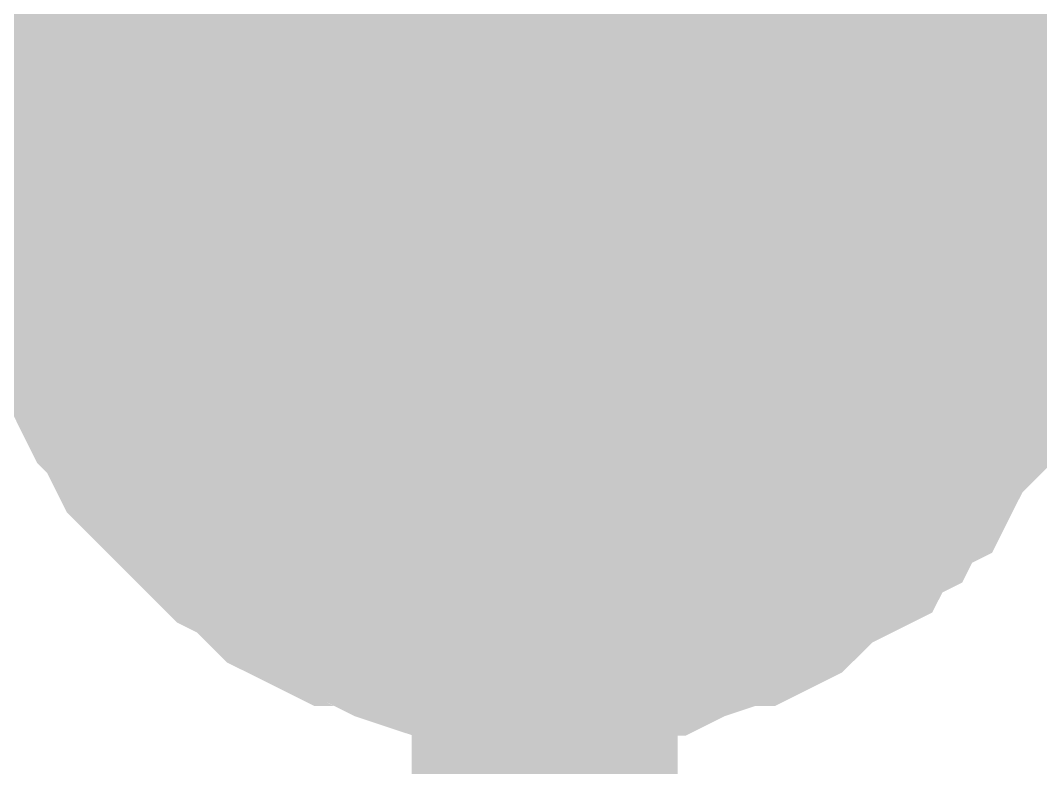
# Model space of a CAD drawing. Header units: inches. Extents: x 0 to 432, y 0 to 280.
# Drawn here: x 111.177 to 112.328, y 207.59 to 208.433 of the extents above; entities that cross this region are included whole.
import ezdxf

# ---------------------------------------------------------------- set-up
doc = ezdxf.new("R2010")
doc.units = ezdxf.units.IN
doc.layers.add('Sheet', color=255, linetype='Continuous')

msp = doc.modelspace()

# ---------------------------------------------------------------- linework, layer by layer
at = {"layer": 'Sheet'}
msp.add_lwpolyline([(111.506, 208.28, 0.508, 0.508, 1), (112.014, 208.28, 0.508, 0.508, 1)], format="xyseb", close=True, dxfattribs=at)
for points in [[(111.2518, 208.2698, 0.2997, 0.2997, 0), (111.2518, 208.2923, 0.2997, 0.2997, 0), (111.2518, 208.3259, 0.2997, 0.2997, 0), (111.2631, 208.3484, 0.2997, 0.2997, 0), (111.2631, 208.3709, 0.2997, 0.2997, 0), (111.2631, 208.3933, 0.2997, 0.2997, 0), (111.2743, 208.4158, 0.2997, 0.2997, 0), (111.2855, 208.4495, 0.2997, 0.2997, 0), (111.2968, 208.4719, 0.2997, 0.2997, 0), (111.308, 208.4944, 0.2997, 0.2997, 0), (111.3192, 208.5168, 0.2997, 0.2997, 0), (111.3305, 208.5281, 0.2997, 0.2997, 0), (111.3417, 208.5505, 0.2997, 0.2997, 0), (111.3529, 208.573, 0.2997, 0.2997, 0), (111.3754, 208.5955, 0.2997, 0.2997, 0)], [(111.2518, 208.2698, 0.2997, 0.2997, 0), (111.2518, 208.2923, 0.2997, 0.2997, 0), (111.2518, 208.3259, 0.2997, 0.2997, 0), (111.2631, 208.3484, 0.2997, 0.2997, 0), (111.2631, 208.3709, 0.2997, 0.2997, 0), (111.2631, 208.3933, 0.2997, 0.2997, 0), (111.2743, 208.4158, 0.2997, 0.2997, 0), (111.2855, 208.4495, 0.2997, 0.2997, 0), (111.2968, 208.4719, 0.2997, 0.2997, 0), (111.308, 208.4944, 0.2997, 0.2997, 0), (111.3192, 208.5168, 0.2997, 0.2997, 0), (111.3305, 208.5281, 0.2997, 0.2997, 0), (111.3417, 208.5505, 0.2997, 0.2997, 0), (111.3529, 208.573, 0.2997, 0.2997, 0), (111.3754, 208.5955, 0.2997, 0.2997, 0)], [(111.2518, 208.2698, 0.2997, 0.2997, 0), (111.2518, 208.2923, 0.2997, 0.2997, 0), (111.2518, 208.3259, 0.2997, 0.2997, 0), (111.2631, 208.3484, 0.2997, 0.2997, 0), (111.2631, 208.3709, 0.2997, 0.2997, 0), (111.2631, 208.3933, 0.2997, 0.2997, 0), (111.2743, 208.4158, 0.2997, 0.2997, 0), (111.2855, 208.4495, 0.2997, 0.2997, 0), (111.2968, 208.4719, 0.2997, 0.2997, 0), (111.308, 208.4944, 0.2997, 0.2997, 0), (111.3192, 208.5168, 0.2997, 0.2997, 0), (111.3305, 208.5281, 0.2997, 0.2997, 0), (111.3417, 208.5505, 0.2997, 0.2997, 0), (111.3529, 208.573, 0.2997, 0.2997, 0), (111.3754, 208.5955, 0.2997, 0.2997, 0)], [(111.2518, 208.2698, 0.2997, 0.2997, 0), (111.2518, 208.2923, 0.2997, 0.2997, 0), (111.2518, 208.3259, 0.2997, 0.2997, 0), (111.2631, 208.3484, 0.2997, 0.2997, 0), (111.2631, 208.3709, 0.2997, 0.2997, 0), (111.2631, 208.3933, 0.2997, 0.2997, 0), (111.2743, 208.4158, 0.2997, 0.2997, 0), (111.2855, 208.4495, 0.2997, 0.2997, 0), (111.2968, 208.4719, 0.2997, 0.2997, 0), (111.308, 208.4944, 0.2997, 0.2997, 0), (111.3192, 208.5168, 0.2997, 0.2997, 0), (111.3305, 208.5281, 0.2997, 0.2997, 0), (111.3417, 208.5505, 0.2997, 0.2997, 0), (111.3529, 208.573, 0.2997, 0.2997, 0), (111.3754, 208.5955, 0.2997, 0.2997, 0)], [(112.1615, 208.5955, 0.2997, 0.2997, 0), (112.1728, 208.573, 0.2997, 0.2997, 0), (112.184, 208.5505, 0.2997, 0.2997, 0), (112.2065, 208.5281, 0.2997, 0.2997, 0), (112.2177, 208.5168, 0.2997, 0.2997, 0), (112.2289, 208.4944, 0.2997, 0.2997, 0), (112.2289, 208.4719, 0.2997, 0.2997, 0), (112.2401, 208.4495, 0.2997, 0.2997, 0), (112.2514, 208.4158, 0.2997, 0.2997, 0), (112.2626, 208.3933, 0.2997, 0.2997, 0), (112.2626, 208.3709, 0.2997, 0.2997, 0), (112.2626, 208.3484, 0.2997, 0.2997, 0), (112.2738, 208.3259, 0.2997, 0.2997, 0), (112.2738, 208.2923, 0.2997, 0.2997, 0), (112.2738, 208.2698, 0.2997, 0.2997, 0)], [(112.1615, 208.5955, 0.2997, 0.2997, 0), (112.1728, 208.573, 0.2997, 0.2997, 0), (112.184, 208.5505, 0.2997, 0.2997, 0), (112.2065, 208.5281, 0.2997, 0.2997, 0), (112.2177, 208.5168, 0.2997, 0.2997, 0), (112.2289, 208.4944, 0.2997, 0.2997, 0), (112.2289, 208.4719, 0.2997, 0.2997, 0), (112.2401, 208.4495, 0.2997, 0.2997, 0), (112.2514, 208.4158, 0.2997, 0.2997, 0), (112.2626, 208.3933, 0.2997, 0.2997, 0), (112.2626, 208.3709, 0.2997, 0.2997, 0), (112.2626, 208.3484, 0.2997, 0.2997, 0), (112.2738, 208.3259, 0.2997, 0.2997, 0), (112.2738, 208.2923, 0.2997, 0.2997, 0), (112.2738, 208.2698, 0.2997, 0.2997, 0)], [(112.1615, 208.5955, 0.2997, 0.2997, 0), (112.1728, 208.573, 0.2997, 0.2997, 0), (112.184, 208.5505, 0.2997, 0.2997, 0), (112.2065, 208.5281, 0.2997, 0.2997, 0), (112.2177, 208.5168, 0.2997, 0.2997, 0), (112.2289, 208.4944, 0.2997, 0.2997, 0), (112.2289, 208.4719, 0.2997, 0.2997, 0), (112.2401, 208.4495, 0.2997, 0.2997, 0), (112.2514, 208.4158, 0.2997, 0.2997, 0), (112.2626, 208.3933, 0.2997, 0.2997, 0), (112.2626, 208.3709, 0.2997, 0.2997, 0), (112.2626, 208.3484, 0.2997, 0.2997, 0), (112.2738, 208.3259, 0.2997, 0.2997, 0), (112.2738, 208.2923, 0.2997, 0.2997, 0), (112.2738, 208.2698, 0.2997, 0.2997, 0)], [(112.1615, 208.5955, 0.2997, 0.2997, 0), (112.1728, 208.573, 0.2997, 0.2997, 0), (112.184, 208.5505, 0.2997, 0.2997, 0), (112.2065, 208.5281, 0.2997, 0.2997, 0), (112.2177, 208.5168, 0.2997, 0.2997, 0), (112.2289, 208.4944, 0.2997, 0.2997, 0), (112.2289, 208.4719, 0.2997, 0.2997, 0), (112.2401, 208.4495, 0.2997, 0.2997, 0), (112.2514, 208.4158, 0.2997, 0.2997, 0), (112.2626, 208.3933, 0.2997, 0.2997, 0), (112.2626, 208.3709, 0.2997, 0.2997, 0), (112.2626, 208.3484, 0.2997, 0.2997, 0), (112.2738, 208.3259, 0.2997, 0.2997, 0), (112.2738, 208.2923, 0.2997, 0.2997, 0), (112.2738, 208.2698, 0.2997, 0.2997, 0)], [(111.2518, 208.2698, 0.0991, 0.0991, 0), (111.2518, 208.2923, 0.0991, 0.0991, 0), (111.2518, 208.3259, 0.0991, 0.0991, 0), (111.2631, 208.3484, 0.0991, 0.0991, 0), (111.2631, 208.3709, 0.0991, 0.0991, 0), (111.2631, 208.3933, 0.0991, 0.0991, 0), (111.2743, 208.4158, 0.0991, 0.0991, 0), (111.2855, 208.4495, 0.0991, 0.0991, 0), (111.2968, 208.4719, 0.0991, 0.0991, 0), (111.308, 208.4944, 0.0991, 0.0991, 0)], [(111.2518, 208.2698, 0.0991, 0.0991, 0), (111.2518, 208.2923, 0.0991, 0.0991, 0), (111.2518, 208.3259, 0.0991, 0.0991, 0), (111.2631, 208.3484, 0.0991, 0.0991, 0), (111.2631, 208.3709, 0.0991, 0.0991, 0), (111.2631, 208.3933, 0.0991, 0.0991, 0), (111.2743, 208.4158, 0.0991, 0.0991, 0), (111.2855, 208.4495, 0.0991, 0.0991, 0), (111.2968, 208.4719, 0.0991, 0.0991, 0), (111.308, 208.4944, 0.0991, 0.0991, 0)], [(111.2518, 208.2698, 0.0991, 0.0991, 0), (111.2518, 208.2923, 0.0991, 0.0991, 0), (111.2518, 208.3259, 0.0991, 0.0991, 0), (111.2631, 208.3484, 0.0991, 0.0991, 0), (111.2631, 208.3709, 0.0991, 0.0991, 0), (111.2631, 208.3933, 0.0991, 0.0991, 0), (111.2743, 208.4158, 0.0991, 0.0991, 0), (111.2855, 208.4495, 0.0991, 0.0991, 0), (111.2968, 208.4719, 0.0991, 0.0991, 0), (111.308, 208.4944, 0.0991, 0.0991, 0)], [(111.2518, 208.2698, 0.0991, 0.0991, 0), (111.2518, 208.2923, 0.0991, 0.0991, 0), (111.2518, 208.3259, 0.0991, 0.0991, 0), (111.2631, 208.3484, 0.0991, 0.0991, 0), (111.2631, 208.3709, 0.0991, 0.0991, 0), (111.2631, 208.3933, 0.0991, 0.0991, 0), (111.2743, 208.4158, 0.0991, 0.0991, 0), (111.2855, 208.4495, 0.0991, 0.0991, 0), (111.2968, 208.4719, 0.0991, 0.0991, 0), (111.308, 208.4944, 0.0991, 0.0991, 0)], [(112.2289, 208.4944, 0.0991, 0.0991, 0), (112.2289, 208.4719, 0.0991, 0.0991, 0), (112.2401, 208.4495, 0.0991, 0.0991, 0), (112.2514, 208.4158, 0.0991, 0.0991, 0), (112.2626, 208.3933, 0.0991, 0.0991, 0), (112.2626, 208.3709, 0.0991, 0.0991, 0), (112.2626, 208.3484, 0.0991, 0.0991, 0), (112.2738, 208.3259, 0.0991, 0.0991, 0), (112.2738, 208.2923, 0.0991, 0.0991, 0), (112.2738, 208.2698, 0.0991, 0.0991, 0)], [(112.2289, 208.4944, 0.0991, 0.0991, 0), (112.2289, 208.4719, 0.0991, 0.0991, 0), (112.2401, 208.4495, 0.0991, 0.0991, 0), (112.2514, 208.4158, 0.0991, 0.0991, 0), (112.2626, 208.3933, 0.0991, 0.0991, 0), (112.2626, 208.3709, 0.0991, 0.0991, 0), (112.2626, 208.3484, 0.0991, 0.0991, 0), (112.2738, 208.3259, 0.0991, 0.0991, 0), (112.2738, 208.2923, 0.0991, 0.0991, 0), (112.2738, 208.2698, 0.0991, 0.0991, 0)], [(112.2289, 208.4944, 0.0991, 0.0991, 0), (112.2289, 208.4719, 0.0991, 0.0991, 0), (112.2401, 208.4495, 0.0991, 0.0991, 0), (112.2514, 208.4158, 0.0991, 0.0991, 0), (112.2626, 208.3933, 0.0991, 0.0991, 0), (112.2626, 208.3709, 0.0991, 0.0991, 0), (112.2626, 208.3484, 0.0991, 0.0991, 0), (112.2738, 208.3259, 0.0991, 0.0991, 0), (112.2738, 208.2923, 0.0991, 0.0991, 0), (112.2738, 208.2698, 0.0991, 0.0991, 0)], [(112.2289, 208.4944, 0.0991, 0.0991, 0), (112.2289, 208.4719, 0.0991, 0.0991, 0), (112.2401, 208.4495, 0.0991, 0.0991, 0), (112.2514, 208.4158, 0.0991, 0.0991, 0), (112.2626, 208.3933, 0.0991, 0.0991, 0), (112.2626, 208.3709, 0.0991, 0.0991, 0), (112.2626, 208.3484, 0.0991, 0.0991, 0), (112.2738, 208.3259, 0.0991, 0.0991, 0), (112.2738, 208.2923, 0.0991, 0.0991, 0), (112.2738, 208.2698, 0.0991, 0.0991, 0)], [(96.5283, 205.4735, 0.2997, 0.2997, 0), (96.5283, 208.2698, 0.2997, 0.2997, 0), (111.7685, 208.2698, 0.2997, 0.2997, 0), (203.2092, 208.2698, 0.2997, 0.2997, 0), (215.9, 208.2698, 0.2997, 0.2997, 0), (312.4283, 208.2698, 0.2997, 0.2997, 0), (312.4283, 199.3757, 0.2997, 0.2997, 0)], [(111.7685, 207.7644, 0.2997, 0.2997, 0), (111.746, 207.7644, 0.2997, 0.2997, 0), (111.7123, 207.7644, 0.2997, 0.2997, 0), (111.6898, 207.7757, 0.2997, 0.2997, 0), (111.6674, 207.7757, 0.2997, 0.2997, 0), (111.6449, 207.7757, 0.2997, 0.2997, 0), (111.6112, 207.7869, 0.2997, 0.2997, 0), (111.5888, 207.7981, 0.2997, 0.2997, 0), (111.5663, 207.8094, 0.2997, 0.2997, 0), (111.5438, 207.8094, 0.2997, 0.2997, 0), (111.5214, 207.8206, 0.2997, 0.2997, 0), (111.4989, 207.8318, 0.2997, 0.2997, 0), (111.4765, 207.8543, 0.2997, 0.2997, 0), (111.4652, 207.8655, 0.2997, 0.2997, 0), (111.4428, 207.8767, 0.2997, 0.2997, 0), (111.4203, 207.8992, 0.2997, 0.2997, 0), (111.4091, 207.9104, 0.2997, 0.2997, 0), (111.3866, 207.9329, 0.2997, 0.2997, 0), (111.3754, 207.9441, 0.2997, 0.2997, 0), (111.3529, 207.9666, 0.2997, 0.2997, 0), (111.3417, 207.989, 0.2997, 0.2997, 0), (111.3305, 208.0115, 0.2997, 0.2997, 0), (111.3192, 208.0227, 0.2997, 0.2997, 0), (111.308, 208.0452, 0.2997, 0.2997, 0), (111.2968, 208.0677, 0.2997, 0.2997, 0), (111.2855, 208.0901, 0.2997, 0.2997, 0), (111.2743, 208.1238, 0.2997, 0.2997, 0), (111.2631, 208.1463, 0.2997, 0.2997, 0), (111.2631, 208.1687, 0.2997, 0.2997, 0), (111.2631, 208.1912, 0.2997, 0.2997, 0), (111.2518, 208.2136, 0.2997, 0.2997, 0), (111.2518, 208.2473, 0.2997, 0.2997, 0), (111.2518, 208.2698, 0.2997, 0.2997, 0)], [(111.2518, 208.2698, 0.2997, 0.2997, 0), (111.2518, 208.2698, 0.2997, 0.2997, 0)], [(111.7685, 207.7644, 0.2997, 0.2997, 0), (111.746, 207.7644, 0.2997, 0.2997, 0), (111.7123, 207.7644, 0.2997, 0.2997, 0), (111.6898, 207.7757, 0.2997, 0.2997, 0), (111.6674, 207.7757, 0.2997, 0.2997, 0), (111.6449, 207.7757, 0.2997, 0.2997, 0), (111.6112, 207.7869, 0.2997, 0.2997, 0), (111.5888, 207.7981, 0.2997, 0.2997, 0), (111.5663, 207.8094, 0.2997, 0.2997, 0), (111.5438, 207.8094, 0.2997, 0.2997, 0), (111.5214, 207.8206, 0.2997, 0.2997, 0), (111.4989, 207.8318, 0.2997, 0.2997, 0), (111.4765, 207.8543, 0.2997, 0.2997, 0), (111.4652, 207.8655, 0.2997, 0.2997, 0), (111.4428, 207.8767, 0.2997, 0.2997, 0), (111.4203, 207.8992, 0.2997, 0.2997, 0), (111.4091, 207.9104, 0.2997, 0.2997, 0), (111.3866, 207.9329, 0.2997, 0.2997, 0), (111.3754, 207.9441, 0.2997, 0.2997, 0), (111.3529, 207.9666, 0.2997, 0.2997, 0), (111.3417, 207.989, 0.2997, 0.2997, 0), (111.3305, 208.0115, 0.2997, 0.2997, 0), (111.3192, 208.0227, 0.2997, 0.2997, 0), (111.308, 208.0452, 0.2997, 0.2997, 0), (111.2968, 208.0677, 0.2997, 0.2997, 0), (111.2855, 208.0901, 0.2997, 0.2997, 0), (111.2743, 208.1238, 0.2997, 0.2997, 0), (111.2631, 208.1463, 0.2997, 0.2997, 0), (111.2631, 208.1687, 0.2997, 0.2997, 0), (111.2631, 208.1912, 0.2997, 0.2997, 0), (111.2518, 208.2136, 0.2997, 0.2997, 0), (111.2518, 208.2473, 0.2997, 0.2997, 0), (111.2518, 208.2698, 0.2997, 0.2997, 0)], [(111.2518, 208.2698, 0.2997, 0.2997, 0), (111.2518, 208.2698, 0.2997, 0.2997, 0)], [(111.7685, 207.7644, 0.2997, 0.2997, 0), (111.746, 207.7644, 0.2997, 0.2997, 0), (111.7123, 207.7644, 0.2997, 0.2997, 0), (111.6898, 207.7757, 0.2997, 0.2997, 0), (111.6674, 207.7757, 0.2997, 0.2997, 0), (111.6449, 207.7757, 0.2997, 0.2997, 0), (111.6112, 207.7869, 0.2997, 0.2997, 0), (111.5888, 207.7981, 0.2997, 0.2997, 0), (111.5663, 207.8094, 0.2997, 0.2997, 0), (111.5438, 207.8094, 0.2997, 0.2997, 0), (111.5214, 207.8206, 0.2997, 0.2997, 0), (111.4989, 207.8318, 0.2997, 0.2997, 0), (111.4765, 207.8543, 0.2997, 0.2997, 0), (111.4652, 207.8655, 0.2997, 0.2997, 0), (111.4428, 207.8767, 0.2997, 0.2997, 0), (111.4203, 207.8992, 0.2997, 0.2997, 0), (111.4091, 207.9104, 0.2997, 0.2997, 0), (111.3866, 207.9329, 0.2997, 0.2997, 0), (111.3754, 207.9441, 0.2997, 0.2997, 0), (111.3529, 207.9666, 0.2997, 0.2997, 0), (111.3417, 207.989, 0.2997, 0.2997, 0), (111.3305, 208.0115, 0.2997, 0.2997, 0), (111.3192, 208.0227, 0.2997, 0.2997, 0), (111.308, 208.0452, 0.2997, 0.2997, 0), (111.2968, 208.0677, 0.2997, 0.2997, 0), (111.2855, 208.0901, 0.2997, 0.2997, 0), (111.2743, 208.1238, 0.2997, 0.2997, 0), (111.2631, 208.1463, 0.2997, 0.2997, 0), (111.2631, 208.1687, 0.2997, 0.2997, 0), (111.2631, 208.1912, 0.2997, 0.2997, 0), (111.2518, 208.2136, 0.2997, 0.2997, 0), (111.2518, 208.2473, 0.2997, 0.2997, 0), (111.2518, 208.2698, 0.2997, 0.2997, 0)], [(111.2518, 208.2698, 0.2997, 0.2997, 0), (111.2518, 208.2698, 0.2997, 0.2997, 0)], [(111.7685, 207.7644, 0.2997, 0.2997, 0), (111.746, 207.7644, 0.2997, 0.2997, 0), (111.7123, 207.7644, 0.2997, 0.2997, 0), (111.6898, 207.7757, 0.2997, 0.2997, 0), (111.6674, 207.7757, 0.2997, 0.2997, 0), (111.6449, 207.7757, 0.2997, 0.2997, 0), (111.6112, 207.7869, 0.2997, 0.2997, 0), (111.5888, 207.7981, 0.2997, 0.2997, 0), (111.5663, 207.8094, 0.2997, 0.2997, 0), (111.5438, 207.8094, 0.2997, 0.2997, 0), (111.5214, 207.8206, 0.2997, 0.2997, 0), (111.4989, 207.8318, 0.2997, 0.2997, 0), (111.4765, 207.8543, 0.2997, 0.2997, 0), (111.4652, 207.8655, 0.2997, 0.2997, 0), (111.4428, 207.8767, 0.2997, 0.2997, 0), (111.4203, 207.8992, 0.2997, 0.2997, 0), (111.4091, 207.9104, 0.2997, 0.2997, 0), (111.3866, 207.9329, 0.2997, 0.2997, 0), (111.3754, 207.9441, 0.2997, 0.2997, 0), (111.3529, 207.9666, 0.2997, 0.2997, 0), (111.3417, 207.989, 0.2997, 0.2997, 0), (111.3305, 208.0115, 0.2997, 0.2997, 0), (111.3192, 208.0227, 0.2997, 0.2997, 0), (111.308, 208.0452, 0.2997, 0.2997, 0), (111.2968, 208.0677, 0.2997, 0.2997, 0), (111.2855, 208.0901, 0.2997, 0.2997, 0), (111.2743, 208.1238, 0.2997, 0.2997, 0), (111.2631, 208.1463, 0.2997, 0.2997, 0), (111.2631, 208.1687, 0.2997, 0.2997, 0), (111.2631, 208.1912, 0.2997, 0.2997, 0), (111.2518, 208.2136, 0.2997, 0.2997, 0), (111.2518, 208.2473, 0.2997, 0.2997, 0), (111.2518, 208.2698, 0.2997, 0.2997, 0)], [(111.2518, 208.2698, 0.2997, 0.2997, 0), (111.2518, 208.2698, 0.2997, 0.2997, 0)], [(111.7685, 175.2539, 0.2997, 0.2997, 0), (111.7685, 208.2698, 0.2997, 0.2997, 0)], [(112.2738, 208.2698, 0.2997, 0.2997, 0), (112.2738, 208.2473, 0.2997, 0.2997, 0), (112.2738, 208.2136, 0.2997, 0.2997, 0), (112.2626, 208.1912, 0.2997, 0.2997, 0), (112.2626, 208.1687, 0.2997, 0.2997, 0), (112.2626, 208.1463, 0.2997, 0.2997, 0), (112.2514, 208.1238, 0.2997, 0.2997, 0), (112.2401, 208.0901, 0.2997, 0.2997, 0), (112.2289, 208.0677, 0.2997, 0.2997, 0), (112.2289, 208.0452, 0.2997, 0.2997, 0), (112.2177, 208.0227, 0.2997, 0.2997, 0), (112.2065, 208.0115, 0.2997, 0.2997, 0), (112.184, 207.989, 0.2997, 0.2997, 0), (112.1728, 207.9666, 0.2997, 0.2997, 0), (112.1615, 207.9441, 0.2997, 0.2997, 0), (112.1391, 207.9329, 0.2997, 0.2997, 0), (112.1278, 207.9104, 0.2997, 0.2997, 0), (112.1054, 207.8992, 0.2997, 0.2997, 0), (112.0941, 207.8767, 0.2997, 0.2997, 0), (112.0717, 207.8655, 0.2997, 0.2997, 0), (112.0492, 207.8543, 0.2997, 0.2997, 0), (112.0268, 207.8318, 0.2997, 0.2997, 0), (112.0155, 207.8206, 0.2997, 0.2997, 0), (111.9931, 207.8094, 0.2997, 0.2997, 0), (111.9706, 207.8094, 0.2997, 0.2997, 0), (111.9481, 207.7981, 0.2997, 0.2997, 0), (111.9145, 207.7869, 0.2997, 0.2997, 0), (111.892, 207.7757, 0.2997, 0.2997, 0), (111.8695, 207.7757, 0.2997, 0.2997, 0), (111.8471, 207.7757, 0.2997, 0.2997, 0), (111.8246, 207.7644, 0.2997, 0.2997, 0), (111.7909, 207.7644, 0.2997, 0.2997, 0), (111.7685, 207.7644, 0.2997, 0.2997, 0)], [(112.2738, 208.2698, 0.2997, 0.2997, 0), (112.2738, 208.2473, 0.2997, 0.2997, 0), (112.2738, 208.2136, 0.2997, 0.2997, 0), (112.2626, 208.1912, 0.2997, 0.2997, 0), (112.2626, 208.1687, 0.2997, 0.2997, 0), (112.2626, 208.1463, 0.2997, 0.2997, 0), (112.2514, 208.1238, 0.2997, 0.2997, 0), (112.2401, 208.0901, 0.2997, 0.2997, 0), (112.2289, 208.0677, 0.2997, 0.2997, 0), (112.2289, 208.0452, 0.2997, 0.2997, 0), (112.2177, 208.0227, 0.2997, 0.2997, 0), (112.2065, 208.0115, 0.2997, 0.2997, 0), (112.184, 207.989, 0.2997, 0.2997, 0), (112.1728, 207.9666, 0.2997, 0.2997, 0), (112.1615, 207.9441, 0.2997, 0.2997, 0), (112.1391, 207.9329, 0.2997, 0.2997, 0), (112.1278, 207.9104, 0.2997, 0.2997, 0), (112.1054, 207.8992, 0.2997, 0.2997, 0), (112.0941, 207.8767, 0.2997, 0.2997, 0), (112.0717, 207.8655, 0.2997, 0.2997, 0), (112.0492, 207.8543, 0.2997, 0.2997, 0), (112.0268, 207.8318, 0.2997, 0.2997, 0), (112.0155, 207.8206, 0.2997, 0.2997, 0), (111.9931, 207.8094, 0.2997, 0.2997, 0), (111.9706, 207.8094, 0.2997, 0.2997, 0), (111.9481, 207.7981, 0.2997, 0.2997, 0), (111.9145, 207.7869, 0.2997, 0.2997, 0), (111.892, 207.7757, 0.2997, 0.2997, 0), (111.8695, 207.7757, 0.2997, 0.2997, 0), (111.8471, 207.7757, 0.2997, 0.2997, 0), (111.8246, 207.7644, 0.2997, 0.2997, 0), (111.7909, 207.7644, 0.2997, 0.2997, 0), (111.7685, 207.7644, 0.2997, 0.2997, 0)], [(112.2738, 208.2698, 0.2997, 0.2997, 0), (112.2738, 208.2473, 0.2997, 0.2997, 0), (112.2738, 208.2136, 0.2997, 0.2997, 0), (112.2626, 208.1912, 0.2997, 0.2997, 0), (112.2626, 208.1687, 0.2997, 0.2997, 0), (112.2626, 208.1463, 0.2997, 0.2997, 0), (112.2514, 208.1238, 0.2997, 0.2997, 0), (112.2401, 208.0901, 0.2997, 0.2997, 0), (112.2289, 208.0677, 0.2997, 0.2997, 0), (112.2289, 208.0452, 0.2997, 0.2997, 0), (112.2177, 208.0227, 0.2997, 0.2997, 0), (112.2065, 208.0115, 0.2997, 0.2997, 0), (112.184, 207.989, 0.2997, 0.2997, 0), (112.1728, 207.9666, 0.2997, 0.2997, 0), (112.1615, 207.9441, 0.2997, 0.2997, 0), (112.1391, 207.9329, 0.2997, 0.2997, 0), (112.1278, 207.9104, 0.2997, 0.2997, 0), (112.1054, 207.8992, 0.2997, 0.2997, 0), (112.0941, 207.8767, 0.2997, 0.2997, 0), (112.0717, 207.8655, 0.2997, 0.2997, 0), (112.0492, 207.8543, 0.2997, 0.2997, 0), (112.0268, 207.8318, 0.2997, 0.2997, 0), (112.0155, 207.8206, 0.2997, 0.2997, 0), (111.9931, 207.8094, 0.2997, 0.2997, 0), (111.9706, 207.8094, 0.2997, 0.2997, 0), (111.9481, 207.7981, 0.2997, 0.2997, 0), (111.9145, 207.7869, 0.2997, 0.2997, 0), (111.892, 207.7757, 0.2997, 0.2997, 0), (111.8695, 207.7757, 0.2997, 0.2997, 0), (111.8471, 207.7757, 0.2997, 0.2997, 0), (111.8246, 207.7644, 0.2997, 0.2997, 0), (111.7909, 207.7644, 0.2997, 0.2997, 0), (111.7685, 207.7644, 0.2997, 0.2997, 0)], [(112.2738, 208.2698, 0.2997, 0.2997, 0), (112.2738, 208.2473, 0.2997, 0.2997, 0), (112.2738, 208.2136, 0.2997, 0.2997, 0), (112.2626, 208.1912, 0.2997, 0.2997, 0), (112.2626, 208.1687, 0.2997, 0.2997, 0), (112.2626, 208.1463, 0.2997, 0.2997, 0), (112.2514, 208.1238, 0.2997, 0.2997, 0), (112.2401, 208.0901, 0.2997, 0.2997, 0), (112.2289, 208.0677, 0.2997, 0.2997, 0), (112.2289, 208.0452, 0.2997, 0.2997, 0), (112.2177, 208.0227, 0.2997, 0.2997, 0), (112.2065, 208.0115, 0.2997, 0.2997, 0), (112.184, 207.989, 0.2997, 0.2997, 0), (112.1728, 207.9666, 0.2997, 0.2997, 0), (112.1615, 207.9441, 0.2997, 0.2997, 0), (112.1391, 207.9329, 0.2997, 0.2997, 0), (112.1278, 207.9104, 0.2997, 0.2997, 0), (112.1054, 207.8992, 0.2997, 0.2997, 0), (112.0941, 207.8767, 0.2997, 0.2997, 0), (112.0717, 207.8655, 0.2997, 0.2997, 0), (112.0492, 207.8543, 0.2997, 0.2997, 0), (112.0268, 207.8318, 0.2997, 0.2997, 0), (112.0155, 207.8206, 0.2997, 0.2997, 0), (111.9931, 207.8094, 0.2997, 0.2997, 0), (111.9706, 207.8094, 0.2997, 0.2997, 0), (111.9481, 207.7981, 0.2997, 0.2997, 0), (111.9145, 207.7869, 0.2997, 0.2997, 0), (111.892, 207.7757, 0.2997, 0.2997, 0), (111.8695, 207.7757, 0.2997, 0.2997, 0), (111.8471, 207.7757, 0.2997, 0.2997, 0), (111.8246, 207.7644, 0.2997, 0.2997, 0), (111.7909, 207.7644, 0.2997, 0.2997, 0), (111.7685, 207.7644, 0.2997, 0.2997, 0)], [(112.2738, 208.2698, 0.2997, 0.2997, 0), (112.2738, 208.2698, 0.2997, 0.2997, 0), (112.2738, 208.2698, 0.2997, 0.2997, 0), (112.2738, 208.2698, 0.2997, 0.2997, 0), (112.2738, 208.2698, 0.2997, 0.2997, 0), (112.2738, 208.2698, 0.2997, 0.2997, 0), (112.2738, 208.2698, 0.2997, 0.2997, 0), (112.2738, 208.2698, 0.2997, 0.2997, 0), (112.2738, 208.2698, 0.2997, 0.2997, 0), (112.2738, 208.2698, 0.2997, 0.2997, 0), (112.2738, 208.2698, 0.2997, 0.2997, 0), (112.2738, 208.2698, 0.2997, 0.2997, 0), (112.2738, 208.2698, 0.2997, 0.2997, 0), (112.2738, 208.2698, 0.2997, 0.2997, 0), (112.2738, 208.2698, 0.2997, 0.2997, 0), (112.2738, 208.2698, 0.2997, 0.2997, 0), (112.2738, 208.2698, 0.2997, 0.2997, 0), (112.2738, 208.2698, 0.2997, 0.2997, 0), (112.2738, 208.2698, 0.2997, 0.2997, 0), (112.2738, 208.2698, 0.2997, 0.2997, 0), (112.2738, 208.2698, 0.2997, 0.2997, 0), (112.2738, 208.2698, 0.2997, 0.2997, 0), (112.2738, 208.2698, 0.2997, 0.2997, 0), (112.2738, 208.2698, 0.2997, 0.2997, 0), (112.2738, 208.2698, 0.2997, 0.2997, 0), (112.2738, 208.2698, 0.2997, 0.2997, 0), (112.2738, 208.2698, 0.2997, 0.2997, 0), (112.2738, 208.2698, 0.2997, 0.2997, 0), (112.2738, 208.2698, 0.2997, 0.2997, 0), (112.2738, 208.2698, 0.2997, 0.2997, 0), (112.2738, 208.2698, 0.2997, 0.2997, 0), (112.2738, 208.2698, 0.2997, 0.2997, 0), (112.2738, 208.2698, 0.2997, 0.2997, 0)], [(112.2738, 208.2698, 0.2997, 0.2997, 0), (112.2738, 208.2698, 0.2997, 0.2997, 0)], [(112.2738, 208.2698, 0.2997, 0.2997, 0), (112.2738, 208.2698, 0.2997, 0.2997, 0), (112.2738, 208.2698, 0.2997, 0.2997, 0), (112.2738, 208.2698, 0.2997, 0.2997, 0), (112.2738, 208.2698, 0.2997, 0.2997, 0), (112.2738, 208.2698, 0.2997, 0.2997, 0), (112.2738, 208.2698, 0.2997, 0.2997, 0), (112.2738, 208.2698, 0.2997, 0.2997, 0), (112.2738, 208.2698, 0.2997, 0.2997, 0), (112.2738, 208.2698, 0.2997, 0.2997, 0), (112.2738, 208.2698, 0.2997, 0.2997, 0), (112.2738, 208.2698, 0.2997, 0.2997, 0), (112.2738, 208.2698, 0.2997, 0.2997, 0), (112.2738, 208.2698, 0.2997, 0.2997, 0), (112.2738, 208.2698, 0.2997, 0.2997, 0), (112.2738, 208.2698, 0.2997, 0.2997, 0), (112.2738, 208.2698, 0.2997, 0.2997, 0), (112.2738, 208.2698, 0.2997, 0.2997, 0), (112.2738, 208.2698, 0.2997, 0.2997, 0), (112.2738, 208.2698, 0.2997, 0.2997, 0), (112.2738, 208.2698, 0.2997, 0.2997, 0), (112.2738, 208.2698, 0.2997, 0.2997, 0), (112.2738, 208.2698, 0.2997, 0.2997, 0), (112.2738, 208.2698, 0.2997, 0.2997, 0), (112.2738, 208.2698, 0.2997, 0.2997, 0), (112.2738, 208.2698, 0.2997, 0.2997, 0), (112.2738, 208.2698, 0.2997, 0.2997, 0), (112.2738, 208.2698, 0.2997, 0.2997, 0), (112.2738, 208.2698, 0.2997, 0.2997, 0), (112.2738, 208.2698, 0.2997, 0.2997, 0), (112.2738, 208.2698, 0.2997, 0.2997, 0), (112.2738, 208.2698, 0.2997, 0.2997, 0), (112.2738, 208.2698, 0.2997, 0.2997, 0)], [(112.2738, 208.2698, 0.2997, 0.2997, 0), (112.2738, 208.2698, 0.2997, 0.2997, 0)], [(112.2738, 208.2698, 0.2997, 0.2997, 0), (112.2738, 208.2698, 0.2997, 0.2997, 0), (112.2738, 208.2698, 0.2997, 0.2997, 0), (112.2738, 208.2698, 0.2997, 0.2997, 0), (112.2738, 208.2698, 0.2997, 0.2997, 0), (112.2738, 208.2698, 0.2997, 0.2997, 0), (112.2738, 208.2698, 0.2997, 0.2997, 0), (112.2738, 208.2698, 0.2997, 0.2997, 0), (112.2738, 208.2698, 0.2997, 0.2997, 0), (112.2738, 208.2698, 0.2997, 0.2997, 0), (112.2738, 208.2698, 0.2997, 0.2997, 0), (112.2738, 208.2698, 0.2997, 0.2997, 0), (112.2738, 208.2698, 0.2997, 0.2997, 0), (112.2738, 208.2698, 0.2997, 0.2997, 0), (112.2738, 208.2698, 0.2997, 0.2997, 0), (112.2738, 208.2698, 0.2997, 0.2997, 0), (112.2738, 208.2698, 0.2997, 0.2997, 0), (112.2738, 208.2698, 0.2997, 0.2997, 0), (112.2738, 208.2698, 0.2997, 0.2997, 0), (112.2738, 208.2698, 0.2997, 0.2997, 0), (112.2738, 208.2698, 0.2997, 0.2997, 0), (112.2738, 208.2698, 0.2997, 0.2997, 0), (112.2738, 208.2698, 0.2997, 0.2997, 0), (112.2738, 208.2698, 0.2997, 0.2997, 0), (112.2738, 208.2698, 0.2997, 0.2997, 0), (112.2738, 208.2698, 0.2997, 0.2997, 0), (112.2738, 208.2698, 0.2997, 0.2997, 0), (112.2738, 208.2698, 0.2997, 0.2997, 0), (112.2738, 208.2698, 0.2997, 0.2997, 0), (112.2738, 208.2698, 0.2997, 0.2997, 0), (112.2738, 208.2698, 0.2997, 0.2997, 0), (112.2738, 208.2698, 0.2997, 0.2997, 0), (112.2738, 208.2698, 0.2997, 0.2997, 0)], [(112.2738, 208.2698, 0.2997, 0.2997, 0), (112.2738, 208.2698, 0.2997, 0.2997, 0)], [(112.2738, 208.2698, 0.2997, 0.2997, 0), (112.2738, 208.2698, 0.2997, 0.2997, 0), (112.2738, 208.2698, 0.2997, 0.2997, 0), (112.2738, 208.2698, 0.2997, 0.2997, 0), (112.2738, 208.2698, 0.2997, 0.2997, 0), (112.2738, 208.2698, 0.2997, 0.2997, 0), (112.2738, 208.2698, 0.2997, 0.2997, 0), (112.2738, 208.2698, 0.2997, 0.2997, 0), (112.2738, 208.2698, 0.2997, 0.2997, 0), (112.2738, 208.2698, 0.2997, 0.2997, 0), (112.2738, 208.2698, 0.2997, 0.2997, 0), (112.2738, 208.2698, 0.2997, 0.2997, 0), (112.2738, 208.2698, 0.2997, 0.2997, 0), (112.2738, 208.2698, 0.2997, 0.2997, 0), (112.2738, 208.2698, 0.2997, 0.2997, 0), (112.2738, 208.2698, 0.2997, 0.2997, 0), (112.2738, 208.2698, 0.2997, 0.2997, 0), (112.2738, 208.2698, 0.2997, 0.2997, 0), (112.2738, 208.2698, 0.2997, 0.2997, 0), (112.2738, 208.2698, 0.2997, 0.2997, 0), (112.2738, 208.2698, 0.2997, 0.2997, 0), (112.2738, 208.2698, 0.2997, 0.2997, 0), (112.2738, 208.2698, 0.2997, 0.2997, 0), (112.2738, 208.2698, 0.2997, 0.2997, 0), (112.2738, 208.2698, 0.2997, 0.2997, 0), (112.2738, 208.2698, 0.2997, 0.2997, 0), (112.2738, 208.2698, 0.2997, 0.2997, 0), (112.2738, 208.2698, 0.2997, 0.2997, 0), (112.2738, 208.2698, 0.2997, 0.2997, 0), (112.2738, 208.2698, 0.2997, 0.2997, 0), (112.2738, 208.2698, 0.2997, 0.2997, 0), (112.2738, 208.2698, 0.2997, 0.2997, 0), (112.2738, 208.2698, 0.2997, 0.2997, 0)], [(112.2738, 208.2698, 0.2997, 0.2997, 0), (112.2738, 208.2698, 0.2997, 0.2997, 0)], [(111.7685, 207.7644, 0.0991, 0.0991, 0), (111.746, 207.7644, 0.0991, 0.0991, 0), (111.7123, 207.7644, 0.0991, 0.0991, 0), (111.6898, 207.7757, 0.0991, 0.0991, 0), (111.6674, 207.7757, 0.0991, 0.0991, 0), (111.6449, 207.7757, 0.0991, 0.0991, 0), (111.6112, 207.7869, 0.0991, 0.0991, 0), (111.5888, 207.7981, 0.0991, 0.0991, 0), (111.5663, 207.8094, 0.0991, 0.0991, 0), (111.5438, 207.8094, 0.0991, 0.0991, 0), (111.5214, 207.8206, 0.0991, 0.0991, 0), (111.4989, 207.8318, 0.0991, 0.0991, 0), (111.4765, 207.8543, 0.0991, 0.0991, 0), (111.4652, 207.8655, 0.0991, 0.0991, 0), (111.4428, 207.8767, 0.0991, 0.0991, 0), (111.4203, 207.8992, 0.0991, 0.0991, 0), (111.4091, 207.9104, 0.0991, 0.0991, 0), (111.3866, 207.9329, 0.0991, 0.0991, 0), (111.3754, 207.9441, 0.0991, 0.0991, 0), (111.3529, 207.9666, 0.0991, 0.0991, 0), (111.3417, 207.989, 0.0991, 0.0991, 0), (111.3305, 208.0115, 0.0991, 0.0991, 0), (111.3192, 208.0227, 0.0991, 0.0991, 0), (111.308, 208.0452, 0.0991, 0.0991, 0), (111.2968, 208.0677, 0.0991, 0.0991, 0), (111.2855, 208.0901, 0.0991, 0.0991, 0), (111.2743, 208.1238, 0.0991, 0.0991, 0), (111.2631, 208.1463, 0.0991, 0.0991, 0), (111.2631, 208.1687, 0.0991, 0.0991, 0), (111.2631, 208.1912, 0.0991, 0.0991, 0), (111.2518, 208.2136, 0.0991, 0.0991, 0), (111.2518, 208.2473, 0.0991, 0.0991, 0), (111.2518, 208.2698, 0.0991, 0.0991, 0)], [(111.2518, 208.2698, 0.0991, 0.0991, 0), (111.2518, 208.2698, 0.0991, 0.0991, 0)], [(111.7685, 207.7644, 0.0991, 0.0991, 0), (111.746, 207.7644, 0.0991, 0.0991, 0), (111.7123, 207.7644, 0.0991, 0.0991, 0), (111.6898, 207.7757, 0.0991, 0.0991, 0), (111.6674, 207.7757, 0.0991, 0.0991, 0), (111.6449, 207.7757, 0.0991, 0.0991, 0), (111.6112, 207.7869, 0.0991, 0.0991, 0), (111.5888, 207.7981, 0.0991, 0.0991, 0), (111.5663, 207.8094, 0.0991, 0.0991, 0), (111.5438, 207.8094, 0.0991, 0.0991, 0), (111.5214, 207.8206, 0.0991, 0.0991, 0), (111.4989, 207.8318, 0.0991, 0.0991, 0), (111.4765, 207.8543, 0.0991, 0.0991, 0), (111.4652, 207.8655, 0.0991, 0.0991, 0), (111.4428, 207.8767, 0.0991, 0.0991, 0), (111.4203, 207.8992, 0.0991, 0.0991, 0), (111.4091, 207.9104, 0.0991, 0.0991, 0), (111.3866, 207.9329, 0.0991, 0.0991, 0), (111.3754, 207.9441, 0.0991, 0.0991, 0), (111.3529, 207.9666, 0.0991, 0.0991, 0), (111.3417, 207.989, 0.0991, 0.0991, 0), (111.3305, 208.0115, 0.0991, 0.0991, 0), (111.3192, 208.0227, 0.0991, 0.0991, 0), (111.308, 208.0452, 0.0991, 0.0991, 0), (111.2968, 208.0677, 0.0991, 0.0991, 0), (111.2855, 208.0901, 0.0991, 0.0991, 0), (111.2743, 208.1238, 0.0991, 0.0991, 0), (111.2631, 208.1463, 0.0991, 0.0991, 0), (111.2631, 208.1687, 0.0991, 0.0991, 0), (111.2631, 208.1912, 0.0991, 0.0991, 0), (111.2518, 208.2136, 0.0991, 0.0991, 0), (111.2518, 208.2473, 0.0991, 0.0991, 0), (111.2518, 208.2698, 0.0991, 0.0991, 0)], [(111.2518, 208.2698, 0.0991, 0.0991, 0), (111.2518, 208.2698, 0.0991, 0.0991, 0)], [(111.7685, 207.7644, 0.0991, 0.0991, 0), (111.746, 207.7644, 0.0991, 0.0991, 0), (111.7123, 207.7644, 0.0991, 0.0991, 0), (111.6898, 207.7757, 0.0991, 0.0991, 0), (111.6674, 207.7757, 0.0991, 0.0991, 0), (111.6449, 207.7757, 0.0991, 0.0991, 0), (111.6112, 207.7869, 0.0991, 0.0991, 0), (111.5888, 207.7981, 0.0991, 0.0991, 0), (111.5663, 207.8094, 0.0991, 0.0991, 0), (111.5438, 207.8094, 0.0991, 0.0991, 0), (111.5214, 207.8206, 0.0991, 0.0991, 0), (111.4989, 207.8318, 0.0991, 0.0991, 0), (111.4765, 207.8543, 0.0991, 0.0991, 0), (111.4652, 207.8655, 0.0991, 0.0991, 0), (111.4428, 207.8767, 0.0991, 0.0991, 0), (111.4203, 207.8992, 0.0991, 0.0991, 0), (111.4091, 207.9104, 0.0991, 0.0991, 0), (111.3866, 207.9329, 0.0991, 0.0991, 0), (111.3754, 207.9441, 0.0991, 0.0991, 0), (111.3529, 207.9666, 0.0991, 0.0991, 0), (111.3417, 207.989, 0.0991, 0.0991, 0), (111.3305, 208.0115, 0.0991, 0.0991, 0), (111.3192, 208.0227, 0.0991, 0.0991, 0), (111.308, 208.0452, 0.0991, 0.0991, 0), (111.2968, 208.0677, 0.0991, 0.0991, 0), (111.2855, 208.0901, 0.0991, 0.0991, 0), (111.2743, 208.1238, 0.0991, 0.0991, 0), (111.2631, 208.1463, 0.0991, 0.0991, 0), (111.2631, 208.1687, 0.0991, 0.0991, 0), (111.2631, 208.1912, 0.0991, 0.0991, 0), (111.2518, 208.2136, 0.0991, 0.0991, 0), (111.2518, 208.2473, 0.0991, 0.0991, 0), (111.2518, 208.2698, 0.0991, 0.0991, 0)], [(111.2518, 208.2698, 0.0991, 0.0991, 0), (111.2518, 208.2698, 0.0991, 0.0991, 0)], [(111.7685, 207.7644, 0.0991, 0.0991, 0), (111.746, 207.7644, 0.0991, 0.0991, 0), (111.7123, 207.7644, 0.0991, 0.0991, 0), (111.6898, 207.7757, 0.0991, 0.0991, 0), (111.6674, 207.7757, 0.0991, 0.0991, 0), (111.6449, 207.7757, 0.0991, 0.0991, 0), (111.6112, 207.7869, 0.0991, 0.0991, 0), (111.5888, 207.7981, 0.0991, 0.0991, 0), (111.5663, 207.8094, 0.0991, 0.0991, 0), (111.5438, 207.8094, 0.0991, 0.0991, 0), (111.5214, 207.8206, 0.0991, 0.0991, 0), (111.4989, 207.8318, 0.0991, 0.0991, 0), (111.4765, 207.8543, 0.0991, 0.0991, 0), (111.4652, 207.8655, 0.0991, 0.0991, 0), (111.4428, 207.8767, 0.0991, 0.0991, 0), (111.4203, 207.8992, 0.0991, 0.0991, 0), (111.4091, 207.9104, 0.0991, 0.0991, 0), (111.3866, 207.9329, 0.0991, 0.0991, 0), (111.3754, 207.9441, 0.0991, 0.0991, 0), (111.3529, 207.9666, 0.0991, 0.0991, 0), (111.3417, 207.989, 0.0991, 0.0991, 0), (111.3305, 208.0115, 0.0991, 0.0991, 0), (111.3192, 208.0227, 0.0991, 0.0991, 0), (111.308, 208.0452, 0.0991, 0.0991, 0), (111.2968, 208.0677, 0.0991, 0.0991, 0), (111.2855, 208.0901, 0.0991, 0.0991, 0), (111.2743, 208.1238, 0.0991, 0.0991, 0), (111.2631, 208.1463, 0.0991, 0.0991, 0), (111.2631, 208.1687, 0.0991, 0.0991, 0), (111.2631, 208.1912, 0.0991, 0.0991, 0), (111.2518, 208.2136, 0.0991, 0.0991, 0), (111.2518, 208.2473, 0.0991, 0.0991, 0), (111.2518, 208.2698, 0.0991, 0.0991, 0)], [(111.2518, 208.2698, 0.0991, 0.0991, 0), (111.2518, 208.2698, 0.0991, 0.0991, 0)], [(112.2738, 208.2698, 0.0991, 0.0991, 0), (112.2738, 208.2473, 0.0991, 0.0991, 0), (112.2738, 208.2136, 0.0991, 0.0991, 0), (112.2626, 208.1912, 0.0991, 0.0991, 0), (112.2626, 208.1687, 0.0991, 0.0991, 0), (112.2626, 208.1463, 0.0991, 0.0991, 0), (112.2514, 208.1238, 0.0991, 0.0991, 0), (112.2401, 208.0901, 0.0991, 0.0991, 0), (112.2289, 208.0677, 0.0991, 0.0991, 0), (112.2289, 208.0452, 0.0991, 0.0991, 0), (112.2177, 208.0227, 0.0991, 0.0991, 0), (112.2065, 208.0115, 0.0991, 0.0991, 0), (112.184, 207.989, 0.0991, 0.0991, 0), (112.1728, 207.9666, 0.0991, 0.0991, 0), (112.1615, 207.9441, 0.0991, 0.0991, 0), (112.1391, 207.9329, 0.0991, 0.0991, 0), (112.1278, 207.9104, 0.0991, 0.0991, 0), (112.1054, 207.8992, 0.0991, 0.0991, 0), (112.0941, 207.8767, 0.0991, 0.0991, 0), (112.0717, 207.8655, 0.0991, 0.0991, 0), (112.0492, 207.8543, 0.0991, 0.0991, 0), (112.0268, 207.8318, 0.0991, 0.0991, 0), (112.0155, 207.8206, 0.0991, 0.0991, 0), (111.9931, 207.8094, 0.0991, 0.0991, 0), (111.9706, 207.8094, 0.0991, 0.0991, 0), (111.9481, 207.7981, 0.0991, 0.0991, 0), (111.9145, 207.7869, 0.0991, 0.0991, 0), (111.892, 207.7757, 0.0991, 0.0991, 0), (111.8695, 207.7757, 0.0991, 0.0991, 0), (111.8471, 207.7757, 0.0991, 0.0991, 0), (111.8246, 207.7644, 0.0991, 0.0991, 0), (111.7909, 207.7644, 0.0991, 0.0991, 0), (111.7685, 207.7644, 0.0991, 0.0991, 0)], [(112.2738, 208.2698, 0.0991, 0.0991, 0), (112.2738, 208.2473, 0.0991, 0.0991, 0), (112.2738, 208.2136, 0.0991, 0.0991, 0), (112.2626, 208.1912, 0.0991, 0.0991, 0), (112.2626, 208.1687, 0.0991, 0.0991, 0), (112.2626, 208.1463, 0.0991, 0.0991, 0), (112.2514, 208.1238, 0.0991, 0.0991, 0), (112.2401, 208.0901, 0.0991, 0.0991, 0), (112.2289, 208.0677, 0.0991, 0.0991, 0), (112.2289, 208.0452, 0.0991, 0.0991, 0), (112.2177, 208.0227, 0.0991, 0.0991, 0), (112.2065, 208.0115, 0.0991, 0.0991, 0), (112.184, 207.989, 0.0991, 0.0991, 0), (112.1728, 207.9666, 0.0991, 0.0991, 0), (112.1615, 207.9441, 0.0991, 0.0991, 0), (112.1391, 207.9329, 0.0991, 0.0991, 0), (112.1278, 207.9104, 0.0991, 0.0991, 0), (112.1054, 207.8992, 0.0991, 0.0991, 0), (112.0941, 207.8767, 0.0991, 0.0991, 0), (112.0717, 207.8655, 0.0991, 0.0991, 0), (112.0492, 207.8543, 0.0991, 0.0991, 0), (112.0268, 207.8318, 0.0991, 0.0991, 0), (112.0155, 207.8206, 0.0991, 0.0991, 0), (111.9931, 207.8094, 0.0991, 0.0991, 0), (111.9706, 207.8094, 0.0991, 0.0991, 0), (111.9481, 207.7981, 0.0991, 0.0991, 0), (111.9145, 207.7869, 0.0991, 0.0991, 0), (111.892, 207.7757, 0.0991, 0.0991, 0), (111.8695, 207.7757, 0.0991, 0.0991, 0), (111.8471, 207.7757, 0.0991, 0.0991, 0), (111.8246, 207.7644, 0.0991, 0.0991, 0), (111.7909, 207.7644, 0.0991, 0.0991, 0), (111.7685, 207.7644, 0.0991, 0.0991, 0)], [(112.2738, 208.2698, 0.0991, 0.0991, 0), (112.2738, 208.2473, 0.0991, 0.0991, 0), (112.2738, 208.2136, 0.0991, 0.0991, 0), (112.2626, 208.1912, 0.0991, 0.0991, 0), (112.2626, 208.1687, 0.0991, 0.0991, 0), (112.2626, 208.1463, 0.0991, 0.0991, 0), (112.2514, 208.1238, 0.0991, 0.0991, 0), (112.2401, 208.0901, 0.0991, 0.0991, 0), (112.2289, 208.0677, 0.0991, 0.0991, 0), (112.2289, 208.0452, 0.0991, 0.0991, 0), (112.2177, 208.0227, 0.0991, 0.0991, 0), (112.2065, 208.0115, 0.0991, 0.0991, 0), (112.184, 207.989, 0.0991, 0.0991, 0), (112.1728, 207.9666, 0.0991, 0.0991, 0), (112.1615, 207.9441, 0.0991, 0.0991, 0), (112.1391, 207.9329, 0.0991, 0.0991, 0), (112.1278, 207.9104, 0.0991, 0.0991, 0), (112.1054, 207.8992, 0.0991, 0.0991, 0), (112.0941, 207.8767, 0.0991, 0.0991, 0), (112.0717, 207.8655, 0.0991, 0.0991, 0), (112.0492, 207.8543, 0.0991, 0.0991, 0), (112.0268, 207.8318, 0.0991, 0.0991, 0), (112.0155, 207.8206, 0.0991, 0.0991, 0), (111.9931, 207.8094, 0.0991, 0.0991, 0), (111.9706, 207.8094, 0.0991, 0.0991, 0), (111.9481, 207.7981, 0.0991, 0.0991, 0), (111.9145, 207.7869, 0.0991, 0.0991, 0), (111.892, 207.7757, 0.0991, 0.0991, 0), (111.8695, 207.7757, 0.0991, 0.0991, 0), (111.8471, 207.7757, 0.0991, 0.0991, 0), (111.8246, 207.7644, 0.0991, 0.0991, 0), (111.7909, 207.7644, 0.0991, 0.0991, 0), (111.7685, 207.7644, 0.0991, 0.0991, 0)], [(112.2738, 208.2698, 0.0991, 0.0991, 0), (112.2738, 208.2473, 0.0991, 0.0991, 0), (112.2738, 208.2136, 0.0991, 0.0991, 0), (112.2626, 208.1912, 0.0991, 0.0991, 0), (112.2626, 208.1687, 0.0991, 0.0991, 0), (112.2626, 208.1463, 0.0991, 0.0991, 0), (112.2514, 208.1238, 0.0991, 0.0991, 0), (112.2401, 208.0901, 0.0991, 0.0991, 0), (112.2289, 208.0677, 0.0991, 0.0991, 0), (112.2289, 208.0452, 0.0991, 0.0991, 0), (112.2177, 208.0227, 0.0991, 0.0991, 0), (112.2065, 208.0115, 0.0991, 0.0991, 0), (112.184, 207.989, 0.0991, 0.0991, 0), (112.1728, 207.9666, 0.0991, 0.0991, 0), (112.1615, 207.9441, 0.0991, 0.0991, 0), (112.1391, 207.9329, 0.0991, 0.0991, 0), (112.1278, 207.9104, 0.0991, 0.0991, 0), (112.1054, 207.8992, 0.0991, 0.0991, 0), (112.0941, 207.8767, 0.0991, 0.0991, 0), (112.0717, 207.8655, 0.0991, 0.0991, 0), (112.0492, 207.8543, 0.0991, 0.0991, 0), (112.0268, 207.8318, 0.0991, 0.0991, 0), (112.0155, 207.8206, 0.0991, 0.0991, 0), (111.9931, 207.8094, 0.0991, 0.0991, 0), (111.9706, 207.8094, 0.0991, 0.0991, 0), (111.9481, 207.7981, 0.0991, 0.0991, 0), (111.9145, 207.7869, 0.0991, 0.0991, 0), (111.892, 207.7757, 0.0991, 0.0991, 0), (111.8695, 207.7757, 0.0991, 0.0991, 0), (111.8471, 207.7757, 0.0991, 0.0991, 0), (111.8246, 207.7644, 0.0991, 0.0991, 0), (111.7909, 207.7644, 0.0991, 0.0991, 0), (111.7685, 207.7644, 0.0991, 0.0991, 0)], [(112.2738, 208.2698, 0.0991, 0.0991, 0), (112.2738, 208.2698, 0.0991, 0.0991, 0), (112.2738, 208.2698, 0.0991, 0.0991, 0), (112.2738, 208.2698, 0.0991, 0.0991, 0), (112.2738, 208.2698, 0.0991, 0.0991, 0), (112.2738, 208.2698, 0.0991, 0.0991, 0), (112.2738, 208.2698, 0.0991, 0.0991, 0), (112.2738, 208.2698, 0.0991, 0.0991, 0), (112.2738, 208.2698, 0.0991, 0.0991, 0), (112.2738, 208.2698, 0.0991, 0.0991, 0), (112.2738, 208.2698, 0.0991, 0.0991, 0), (112.2738, 208.2698, 0.0991, 0.0991, 0), (112.2738, 208.2698, 0.0991, 0.0991, 0), (112.2738, 208.2698, 0.0991, 0.0991, 0), (112.2738, 208.2698, 0.0991, 0.0991, 0), (112.2738, 208.2698, 0.0991, 0.0991, 0), (112.2738, 208.2698, 0.0991, 0.0991, 0), (112.2738, 208.2698, 0.0991, 0.0991, 0), (112.2738, 208.2698, 0.0991, 0.0991, 0), (112.2738, 208.2698, 0.0991, 0.0991, 0), (112.2738, 208.2698, 0.0991, 0.0991, 0), (112.2738, 208.2698, 0.0991, 0.0991, 0), (112.2738, 208.2698, 0.0991, 0.0991, 0), (112.2738, 208.2698, 0.0991, 0.0991, 0), (112.2738, 208.2698, 0.0991, 0.0991, 0), (112.2738, 208.2698, 0.0991, 0.0991, 0), (112.2738, 208.2698, 0.0991, 0.0991, 0), (112.2738, 208.2698, 0.0991, 0.0991, 0), (112.2738, 208.2698, 0.0991, 0.0991, 0), (112.2738, 208.2698, 0.0991, 0.0991, 0), (112.2738, 208.2698, 0.0991, 0.0991, 0), (112.2738, 208.2698, 0.0991, 0.0991, 0), (112.2738, 208.2698, 0.0991, 0.0991, 0)], [(112.2738, 208.2698, 0.0991, 0.0991, 0), (112.2738, 208.2698, 0.0991, 0.0991, 0)], [(112.2738, 208.2698, 0.0991, 0.0991, 0), (112.2738, 208.2698, 0.0991, 0.0991, 0), (112.2738, 208.2698, 0.0991, 0.0991, 0), (112.2738, 208.2698, 0.0991, 0.0991, 0), (112.2738, 208.2698, 0.0991, 0.0991, 0), (112.2738, 208.2698, 0.0991, 0.0991, 0), (112.2738, 208.2698, 0.0991, 0.0991, 0), (112.2738, 208.2698, 0.0991, 0.0991, 0), (112.2738, 208.2698, 0.0991, 0.0991, 0), (112.2738, 208.2698, 0.0991, 0.0991, 0), (112.2738, 208.2698, 0.0991, 0.0991, 0), (112.2738, 208.2698, 0.0991, 0.0991, 0), (112.2738, 208.2698, 0.0991, 0.0991, 0), (112.2738, 208.2698, 0.0991, 0.0991, 0), (112.2738, 208.2698, 0.0991, 0.0991, 0), (112.2738, 208.2698, 0.0991, 0.0991, 0), (112.2738, 208.2698, 0.0991, 0.0991, 0), (112.2738, 208.2698, 0.0991, 0.0991, 0), (112.2738, 208.2698, 0.0991, 0.0991, 0), (112.2738, 208.2698, 0.0991, 0.0991, 0), (112.2738, 208.2698, 0.0991, 0.0991, 0), (112.2738, 208.2698, 0.0991, 0.0991, 0), (112.2738, 208.2698, 0.0991, 0.0991, 0), (112.2738, 208.2698, 0.0991, 0.0991, 0), (112.2738, 208.2698, 0.0991, 0.0991, 0), (112.2738, 208.2698, 0.0991, 0.0991, 0), (112.2738, 208.2698, 0.0991, 0.0991, 0), (112.2738, 208.2698, 0.0991, 0.0991, 0), (112.2738, 208.2698, 0.0991, 0.0991, 0), (112.2738, 208.2698, 0.0991, 0.0991, 0), (112.2738, 208.2698, 0.0991, 0.0991, 0), (112.2738, 208.2698, 0.0991, 0.0991, 0), (112.2738, 208.2698, 0.0991, 0.0991, 0)], [(112.2738, 208.2698, 0.0991, 0.0991, 0), (112.2738, 208.2698, 0.0991, 0.0991, 0)], [(112.2738, 208.2698, 0.0991, 0.0991, 0), (112.2738, 208.2698, 0.0991, 0.0991, 0), (112.2738, 208.2698, 0.0991, 0.0991, 0), (112.2738, 208.2698, 0.0991, 0.0991, 0), (112.2738, 208.2698, 0.0991, 0.0991, 0), (112.2738, 208.2698, 0.0991, 0.0991, 0), (112.2738, 208.2698, 0.0991, 0.0991, 0), (112.2738, 208.2698, 0.0991, 0.0991, 0), (112.2738, 208.2698, 0.0991, 0.0991, 0), (112.2738, 208.2698, 0.0991, 0.0991, 0), (112.2738, 208.2698, 0.0991, 0.0991, 0), (112.2738, 208.2698, 0.0991, 0.0991, 0), (112.2738, 208.2698, 0.0991, 0.0991, 0), (112.2738, 208.2698, 0.0991, 0.0991, 0), (112.2738, 208.2698, 0.0991, 0.0991, 0), (112.2738, 208.2698, 0.0991, 0.0991, 0), (112.2738, 208.2698, 0.0991, 0.0991, 0), (112.2738, 208.2698, 0.0991, 0.0991, 0), (112.2738, 208.2698, 0.0991, 0.0991, 0), (112.2738, 208.2698, 0.0991, 0.0991, 0), (112.2738, 208.2698, 0.0991, 0.0991, 0), (112.2738, 208.2698, 0.0991, 0.0991, 0), (112.2738, 208.2698, 0.0991, 0.0991, 0), (112.2738, 208.2698, 0.0991, 0.0991, 0), (112.2738, 208.2698, 0.0991, 0.0991, 0), (112.2738, 208.2698, 0.0991, 0.0991, 0), (112.2738, 208.2698, 0.0991, 0.0991, 0), (112.2738, 208.2698, 0.0991, 0.0991, 0), (112.2738, 208.2698, 0.0991, 0.0991, 0), (112.2738, 208.2698, 0.0991, 0.0991, 0), (112.2738, 208.2698, 0.0991, 0.0991, 0), (112.2738, 208.2698, 0.0991, 0.0991, 0), (112.2738, 208.2698, 0.0991, 0.0991, 0)], [(112.2738, 208.2698, 0.0991, 0.0991, 0), (112.2738, 208.2698, 0.0991, 0.0991, 0)], [(112.2738, 208.2698, 0.0991, 0.0991, 0), (112.2738, 208.2698, 0.0991, 0.0991, 0), (112.2738, 208.2698, 0.0991, 0.0991, 0), (112.2738, 208.2698, 0.0991, 0.0991, 0), (112.2738, 208.2698, 0.0991, 0.0991, 0), (112.2738, 208.2698, 0.0991, 0.0991, 0), (112.2738, 208.2698, 0.0991, 0.0991, 0), (112.2738, 208.2698, 0.0991, 0.0991, 0), (112.2738, 208.2698, 0.0991, 0.0991, 0), (112.2738, 208.2698, 0.0991, 0.0991, 0), (112.2738, 208.2698, 0.0991, 0.0991, 0), (112.2738, 208.2698, 0.0991, 0.0991, 0), (112.2738, 208.2698, 0.0991, 0.0991, 0), (112.2738, 208.2698, 0.0991, 0.0991, 0), (112.2738, 208.2698, 0.0991, 0.0991, 0), (112.2738, 208.2698, 0.0991, 0.0991, 0), (112.2738, 208.2698, 0.0991, 0.0991, 0), (112.2738, 208.2698, 0.0991, 0.0991, 0), (112.2738, 208.2698, 0.0991, 0.0991, 0), (112.2738, 208.2698, 0.0991, 0.0991, 0), (112.2738, 208.2698, 0.0991, 0.0991, 0), (112.2738, 208.2698, 0.0991, 0.0991, 0), (112.2738, 208.2698, 0.0991, 0.0991, 0), (112.2738, 208.2698, 0.0991, 0.0991, 0), (112.2738, 208.2698, 0.0991, 0.0991, 0), (112.2738, 208.2698, 0.0991, 0.0991, 0), (112.2738, 208.2698, 0.0991, 0.0991, 0), (112.2738, 208.2698, 0.0991, 0.0991, 0), (112.2738, 208.2698, 0.0991, 0.0991, 0), (112.2738, 208.2698, 0.0991, 0.0991, 0), (112.2738, 208.2698, 0.0991, 0.0991, 0), (112.2738, 208.2698, 0.0991, 0.0991, 0), (112.2738, 208.2698, 0.0991, 0.0991, 0)], [(112.2738, 208.2698, 0.0991, 0.0991, 0), (112.2738, 208.2698, 0.0991, 0.0991, 0)]]:
    msp.add_lwpolyline(points, format="xyseb", dxfattribs=at)

doc.saveas('drawing.dxf')
